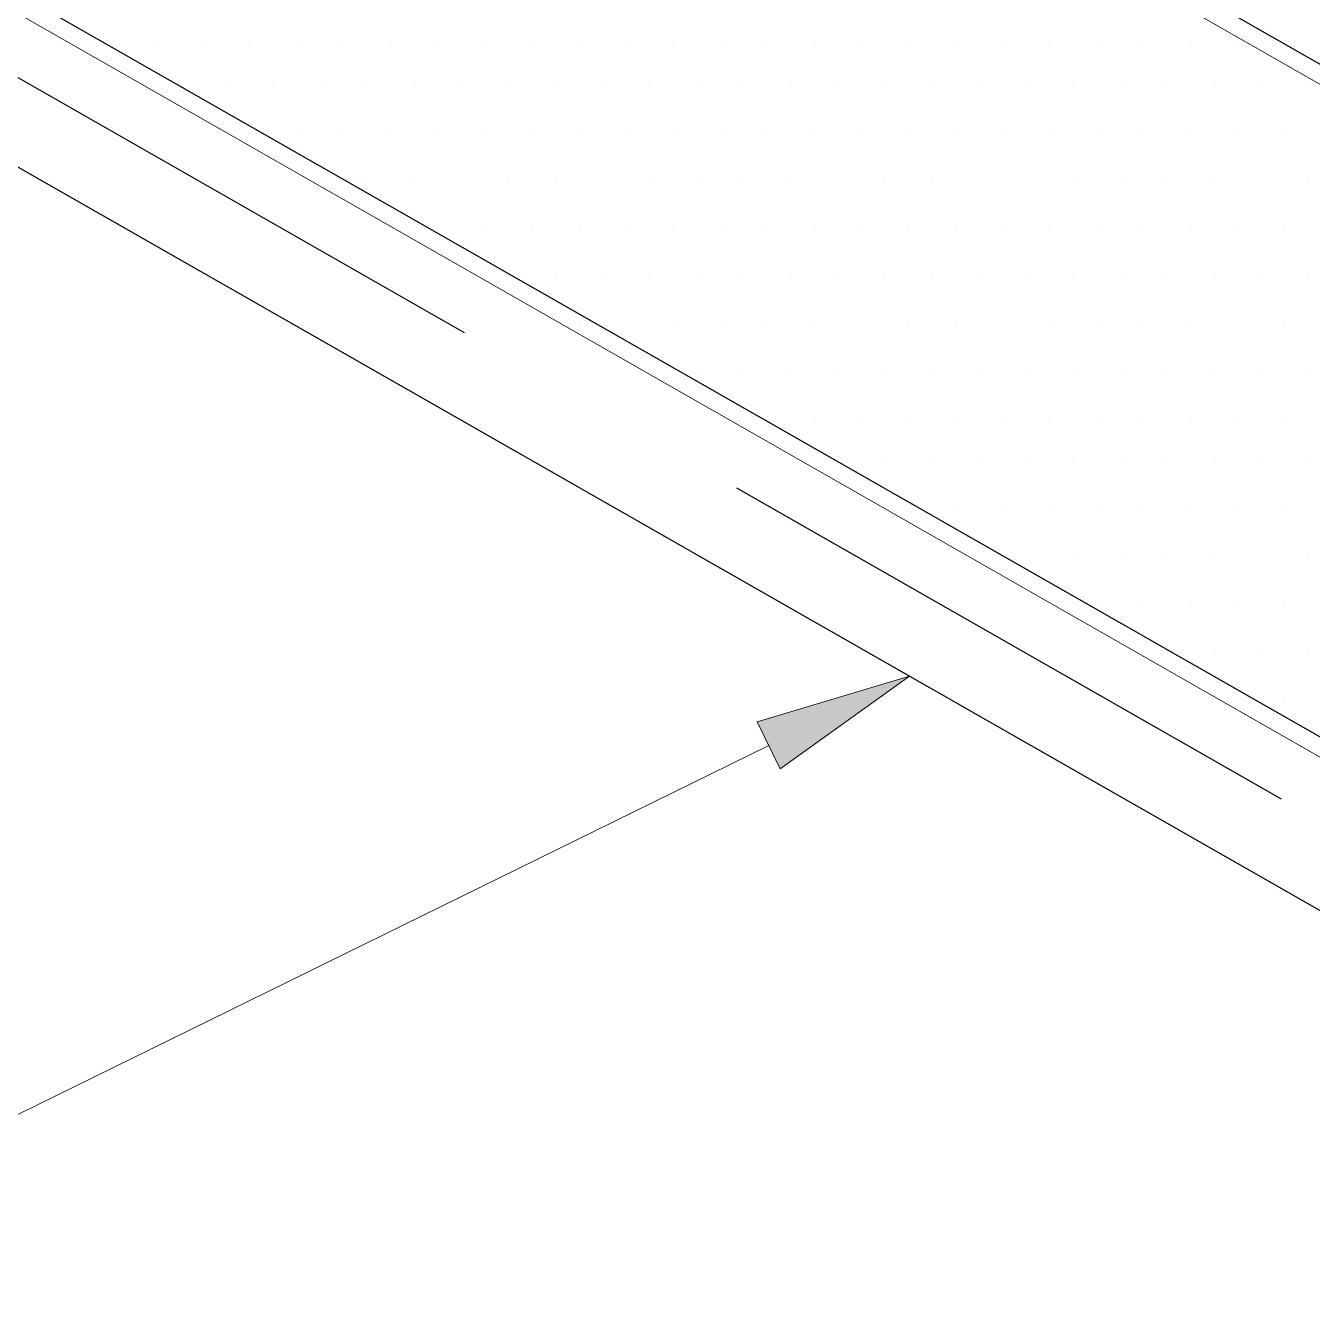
# Model space of a CAD drawing. Header units: inches. Extents: x -17.6 to 82.3, y -15.1 to 23.2.
# Drawn here: x -11.326 to -10.813, y 2.984 to 3.495 of the extents above; entities that cross this region are included whole.
import ezdxf

# ---------------------------------------------------------------- set-up
doc = ezdxf.new("R2010")
doc.units = ezdxf.units.IN
doc.header["$MEASUREMENT"] = 0
doc.linetypes.add('AI-Linetype-18', pattern=[0.375113, 0.250075, -0.125038])
for name, color, linetype, lineweight in [('.ATI-HATCH', 7, 'Continuous', 0), ('.ATI-TEXT', 7, 'Continuous', 0), ('G-ANNO-TTLB', 7, 'Continuous', 0), ('TYVEK', 7, 'Continuous', 0)]:
    doc.layers.add(name, color=color, linetype=linetype, lineweight=lineweight)

# ---------------------------------------------------------------- blocks, each defined once
blk = doc.blocks.new('Block_420')
at = {"layer": '.ATI-HATCH'}
for points, knots in [([(-11.09097, 3.63203), (-11.09097, 3.63203), (-12.09708, 4.20662), (-12.09708, 4.20662), (-12.09708, 4.20662), (-12.21375, 4.13912), (-12.21375, 4.13912), (-12.21375, 4.13912), (-12.33042, 4.07162), (-12.33042, 4.07162), (-12.33042, 4.07162), (-10.4632, 3.00537), (-10.4632, 3.00537), (-10.4632, 3.00537), (-10.22986, 3.14037), (-10.22986, 3.14037), (-10.22986, 3.14037), (-10.49056, 3.28926), (-10.49056, 3.28926), (-10.49056, 3.28926), (-11.09097, 3.63203), (-11.09097, 3.63203)], [0, 0, 0, 0, 1, 1, 1, 2, 2, 2, 3, 3, 3, 4, 4, 4, 5, 5, 5, 6, 6, 6, 7, 7, 7, 7]), ([(-10.48056, 3.41773), (-10.48056, 3.41773), (-11.08097, 3.76051), (-11.08097, 3.76051), (-11.08097, 3.76051), (-11.09097, 3.63203), (-11.09097, 3.63203), (-11.09097, 3.63203), (-10.49056, 3.28926), (-10.49056, 3.28926), (-10.49056, 3.28926), (-10.48056, 3.41773), (-10.48056, 3.41773)], [0, 0, 0, 0, 1, 1, 1, 2, 2, 2, 3, 3, 3, 4, 4, 4, 4])]:
    blk.add_open_spline(points, degree=3, knots=knots, dxfattribs=at)
at = {"layer": '.ATI-HATCH', "color": 5, "lineweight": 0, "true_color": 0x0000ff}
for points in [[(-11.29301, 3.48913), (-11.29301, 3.48913), (-11.29301, 3.48913), (-11.29301, 3.48913)], [(-11.27425, 3.48913), (-11.27425, 3.48913), (-11.27425, 3.48913), (-11.27425, 3.48913)], [(-11.2555, 3.48913), (-11.2555, 3.48913), (-11.2555, 3.48913), (-11.2555, 3.48913)], [(-11.23674, 3.48913), (-11.23674, 3.48913), (-11.23674, 3.48913), (-11.23674, 3.48913)], [(-11.21799, 3.48913), (-11.21799, 3.48913), (-11.21799, 3.48913), (-11.21799, 3.48913)], [(-11.19923, 3.48913), (-11.19923, 3.48913), (-11.19923, 3.48913), (-11.19923, 3.48913)], [(-11.18047, 3.48913), (-11.18047, 3.48913), (-11.18047, 3.48913), (-11.18047, 3.48913)], [(-11.16172, 3.48913), (-11.16172, 3.48913), (-11.16172, 3.48913), (-11.16172, 3.48913)], [(-11.14296, 3.48913), (-11.14296, 3.48913), (-11.14296, 3.48913), (-11.14296, 3.48913)], [(-11.12421, 3.48913), (-11.12421, 3.48913), (-11.12421, 3.48913), (-11.12421, 3.48913)], [(-11.10545, 3.48913), (-11.10545, 3.48913), (-11.10545, 3.48913), (-11.10545, 3.48913)], [(-11.0867, 3.48913), (-11.0867, 3.48913), (-11.0867, 3.48913), (-11.0867, 3.48913)], [(-11.06794, 3.48913), (-11.06794, 3.48913), (-11.06794, 3.48913), (-11.06794, 3.48913)], [(-11.04918, 3.48913), (-11.04918, 3.48913), (-11.04918, 3.48913), (-11.04918, 3.48913)], [(-11.03043, 3.48913), (-11.03043, 3.48913), (-11.03043, 3.48913), (-11.03043, 3.48913)], [(-11.01167, 3.48913), (-11.01167, 3.48913), (-11.01167, 3.48913), (-11.01167, 3.48913)], [(-10.99292, 3.48913), (-10.99292, 3.48913), (-10.99292, 3.48913), (-10.99292, 3.48913)], [(-10.97416, 3.48913), (-10.97416, 3.48913), (-10.97416, 3.48913), (-10.97416, 3.48913)], [(-10.95541, 3.48913), (-10.95541, 3.48913), (-10.95541, 3.48913), (-10.95541, 3.48913)], [(-10.93665, 3.48913), (-10.93665, 3.48913), (-10.93665, 3.48913), (-10.93665, 3.48913)], [(-10.91789, 3.48913), (-10.91789, 3.48913), (-10.91789, 3.48913), (-10.91789, 3.48913)], [(-10.89914, 3.48913), (-10.89914, 3.48913), (-10.89914, 3.48913), (-10.89914, 3.48913)], [(-10.88038, 3.48913), (-10.88038, 3.48913), (-10.88038, 3.48913), (-10.88038, 3.48913)], [(-10.86163, 3.48913), (-10.86163, 3.48913), (-10.86163, 3.48913), (-10.86163, 3.48913)], [(-10.84287, 3.48913), (-10.84287, 3.48913), (-10.84287, 3.48913), (-10.84287, 3.48913)], [(-10.82412, 3.48913), (-10.82412, 3.48913), (-10.82412, 3.48913), (-10.82412, 3.48913)], [(-11.26487, 3.47037), (-11.26487, 3.47037), (-11.26487, 3.47037), (-11.26487, 3.47037)], [(-11.24612, 3.47037), (-11.24612, 3.47037), (-11.24612, 3.47037), (-11.24612, 3.47037)], [(-11.22736, 3.47037), (-11.22736, 3.47037), (-11.22736, 3.47037), (-11.22736, 3.47037)], [(-11.20861, 3.47037), (-11.20861, 3.47037), (-11.20861, 3.47037), (-11.20861, 3.47037)], [(-11.18985, 3.47037), (-11.18985, 3.47037), (-11.18985, 3.47037), (-11.18985, 3.47037)], [(-11.1711, 3.47037), (-11.1711, 3.47037), (-11.1711, 3.47037), (-11.1711, 3.47037)], [(-11.15234, 3.47037), (-11.15234, 3.47037), (-11.15234, 3.47037), (-11.15234, 3.47037)], [(-11.13358, 3.47037), (-11.13358, 3.47037), (-11.13358, 3.47037), (-11.13358, 3.47037)], [(-11.11483, 3.47037), (-11.11483, 3.47037), (-11.11483, 3.47037), (-11.11483, 3.47037)], [(-11.09607, 3.47037), (-11.09607, 3.47037), (-11.09607, 3.47037), (-11.09607, 3.47037)], [(-11.07732, 3.47037), (-11.07732, 3.47037), (-11.07732, 3.47037), (-11.07732, 3.47037)], [(-11.05856, 3.47037), (-11.05856, 3.47037), (-11.05856, 3.47037), (-11.05856, 3.47037)], [(-11.03981, 3.47037), (-11.03981, 3.47037), (-11.03981, 3.47037), (-11.03981, 3.47037)], [(-11.02105, 3.47037), (-11.02105, 3.47037), (-11.02105, 3.47037), (-11.02105, 3.47037)], [(-11.0023, 3.47037), (-11.0023, 3.47037), (-11.0023, 3.47037), (-11.0023, 3.47037)], [(-10.98354, 3.47037), (-10.98354, 3.47037), (-10.98354, 3.47037), (-10.98354, 3.47037)], [(-10.96478, 3.47037), (-10.96478, 3.47037), (-10.96478, 3.47037), (-10.96478, 3.47037)], [(-10.94603, 3.47037), (-10.94603, 3.47037), (-10.94603, 3.47037), (-10.94603, 3.47037)], [(-10.92727, 3.47037), (-10.92727, 3.47037), (-10.92727, 3.47037), (-10.92727, 3.47037)], [(-10.90852, 3.47037), (-10.90852, 3.47037), (-10.90852, 3.47037), (-10.90852, 3.47037)], [(-10.88976, 3.47037), (-10.88976, 3.47037), (-10.88976, 3.47037), (-10.88976, 3.47037)], [(-10.87101, 3.47037), (-10.87101, 3.47037), (-10.87101, 3.47037), (-10.87101, 3.47037)], [(-10.85225, 3.47037), (-10.85225, 3.47037), (-10.85225, 3.47037), (-10.85225, 3.47037)], [(-10.83349, 3.47037), (-10.83349, 3.47037), (-10.83349, 3.47037), (-10.83349, 3.47037)], [(-10.81474, 3.47037), (-10.81474, 3.47037), (-10.81474, 3.47037), (-10.81474, 3.47037)], [(-11.23674, 3.45162), (-11.23674, 3.45162), (-11.23674, 3.45162), (-11.23674, 3.45162)], [(-11.21799, 3.45162), (-11.21799, 3.45162), (-11.21799, 3.45162), (-11.21799, 3.45162)], [(-11.19923, 3.45162), (-11.19923, 3.45162), (-11.19923, 3.45162), (-11.19923, 3.45162)], [(-11.18047, 3.45162), (-11.18047, 3.45162), (-11.18047, 3.45162), (-11.18047, 3.45162)], [(-11.16172, 3.45162), (-11.16172, 3.45162), (-11.16172, 3.45162), (-11.16172, 3.45162)], [(-11.14296, 3.45162), (-11.14296, 3.45162), (-11.14296, 3.45162), (-11.14296, 3.45162)], [(-11.12421, 3.45162), (-11.12421, 3.45162), (-11.12421, 3.45162), (-11.12421, 3.45162)], [(-11.10545, 3.45162), (-11.10545, 3.45162), (-11.10545, 3.45162), (-11.10545, 3.45162)], [(-11.0867, 3.45162), (-11.0867, 3.45162), (-11.0867, 3.45162), (-11.0867, 3.45162)], [(-11.06794, 3.45162), (-11.06794, 3.45162), (-11.06794, 3.45162), (-11.06794, 3.45162)], [(-11.04918, 3.45162), (-11.04918, 3.45162), (-11.04918, 3.45162), (-11.04918, 3.45162)], [(-11.03043, 3.45162), (-11.03043, 3.45162), (-11.03043, 3.45162), (-11.03043, 3.45162)], [(-11.01167, 3.45162), (-11.01167, 3.45162), (-11.01167, 3.45162), (-11.01167, 3.45162)], [(-10.99292, 3.45162), (-10.99292, 3.45162), (-10.99292, 3.45162), (-10.99292, 3.45162)], [(-10.97416, 3.45162), (-10.97416, 3.45162), (-10.97416, 3.45162), (-10.97416, 3.45162)], [(-10.95541, 3.45162), (-10.95541, 3.45162), (-10.95541, 3.45162), (-10.95541, 3.45162)], [(-10.93665, 3.45162), (-10.93665, 3.45162), (-10.93665, 3.45162), (-10.93665, 3.45162)], [(-10.91789, 3.45162), (-10.91789, 3.45162), (-10.91789, 3.45162), (-10.91789, 3.45162)], [(-10.89914, 3.45162), (-10.89914, 3.45162), (-10.89914, 3.45162), (-10.89914, 3.45162)], [(-10.88038, 3.45162), (-10.88038, 3.45162), (-10.88038, 3.45162), (-10.88038, 3.45162)], [(-10.86163, 3.45162), (-10.86163, 3.45162), (-10.86163, 3.45162), (-10.86163, 3.45162)], [(-10.84287, 3.45162), (-10.84287, 3.45162), (-10.84287, 3.45162), (-10.84287, 3.45162)], [(-10.82412, 3.45162), (-10.82412, 3.45162), (-10.82412, 3.45162), (-10.82412, 3.45162)], [(-11.20861, 3.43286), (-11.20861, 3.43286), (-11.20861, 3.43286), (-11.20861, 3.43286)], [(-11.18985, 3.43286), (-11.18985, 3.43286), (-11.18985, 3.43286), (-11.18985, 3.43286)], [(-11.1711, 3.43286), (-11.1711, 3.43286), (-11.1711, 3.43286), (-11.1711, 3.43286)], [(-11.15234, 3.43286), (-11.15234, 3.43286), (-11.15234, 3.43286), (-11.15234, 3.43286)], [(-11.13358, 3.43286), (-11.13358, 3.43286), (-11.13358, 3.43286), (-11.13358, 3.43286)], [(-11.11483, 3.43286), (-11.11483, 3.43286), (-11.11483, 3.43286), (-11.11483, 3.43286)], [(-11.09607, 3.43286), (-11.09607, 3.43286), (-11.09607, 3.43286), (-11.09607, 3.43286)], [(-11.07732, 3.43286), (-11.07732, 3.43286), (-11.07732, 3.43286), (-11.07732, 3.43286)], [(-11.05856, 3.43286), (-11.05856, 3.43286), (-11.05856, 3.43286), (-11.05856, 3.43286)], [(-11.03981, 3.43286), (-11.03981, 3.43286), (-11.03981, 3.43286), (-11.03981, 3.43286)], [(-11.02105, 3.43286), (-11.02105, 3.43286), (-11.02105, 3.43286), (-11.02105, 3.43286)], [(-11.0023, 3.43286), (-11.0023, 3.43286), (-11.0023, 3.43286), (-11.0023, 3.43286)], [(-10.98354, 3.43286), (-10.98354, 3.43286), (-10.98354, 3.43286), (-10.98354, 3.43286)], [(-10.96478, 3.43286), (-10.96478, 3.43286), (-10.96478, 3.43286), (-10.96478, 3.43286)], [(-10.94603, 3.43286), (-10.94603, 3.43286), (-10.94603, 3.43286), (-10.94603, 3.43286)], [(-10.92727, 3.43286), (-10.92727, 3.43286), (-10.92727, 3.43286), (-10.92727, 3.43286)], [(-10.90852, 3.43286), (-10.90852, 3.43286), (-10.90852, 3.43286), (-10.90852, 3.43286)], [(-10.88976, 3.43286), (-10.88976, 3.43286), (-10.88976, 3.43286), (-10.88976, 3.43286)], [(-10.87101, 3.43286), (-10.87101, 3.43286), (-10.87101, 3.43286), (-10.87101, 3.43286)], [(-10.85225, 3.43286), (-10.85225, 3.43286), (-10.85225, 3.43286), (-10.85225, 3.43286)], [(-10.83349, 3.43286), (-10.83349, 3.43286), (-10.83349, 3.43286), (-10.83349, 3.43286)], [(-10.81474, 3.43286), (-10.81474, 3.43286), (-10.81474, 3.43286), (-10.81474, 3.43286)], [(-11.16172, 3.4141), (-11.16172, 3.4141), (-11.16172, 3.4141), (-11.16172, 3.4141)], [(-11.14296, 3.4141), (-11.14296, 3.4141), (-11.14296, 3.4141), (-11.14296, 3.4141)], [(-11.12421, 3.4141), (-11.12421, 3.4141), (-11.12421, 3.4141), (-11.12421, 3.4141)], [(-11.10545, 3.4141), (-11.10545, 3.4141), (-11.10545, 3.4141), (-11.10545, 3.4141)], [(-11.0867, 3.4141), (-11.0867, 3.4141), (-11.0867, 3.4141), (-11.0867, 3.4141)], [(-11.06794, 3.4141), (-11.06794, 3.4141), (-11.06794, 3.4141), (-11.06794, 3.4141)], [(-11.04918, 3.4141), (-11.04918, 3.4141), (-11.04918, 3.4141), (-11.04918, 3.4141)], [(-11.03043, 3.4141), (-11.03043, 3.4141), (-11.03043, 3.4141), (-11.03043, 3.4141)], [(-11.01167, 3.4141), (-11.01167, 3.4141), (-11.01167, 3.4141), (-11.01167, 3.4141)], [(-10.99292, 3.4141), (-10.99292, 3.4141), (-10.99292, 3.4141), (-10.99292, 3.4141)], [(-10.97416, 3.4141), (-10.97416, 3.4141), (-10.97416, 3.4141), (-10.97416, 3.4141)], [(-10.95541, 3.4141), (-10.95541, 3.4141), (-10.95541, 3.4141), (-10.95541, 3.4141)], [(-10.93665, 3.4141), (-10.93665, 3.4141), (-10.93665, 3.4141), (-10.93665, 3.4141)], [(-10.91789, 3.4141), (-10.91789, 3.4141), (-10.91789, 3.4141), (-10.91789, 3.4141)], [(-10.89914, 3.4141), (-10.89914, 3.4141), (-10.89914, 3.4141), (-10.89914, 3.4141)], [(-10.88038, 3.4141), (-10.88038, 3.4141), (-10.88038, 3.4141), (-10.88038, 3.4141)], [(-10.86163, 3.4141), (-10.86163, 3.4141), (-10.86163, 3.4141), (-10.86163, 3.4141)], [(-10.84287, 3.4141), (-10.84287, 3.4141), (-10.84287, 3.4141), (-10.84287, 3.4141)], [(-10.82412, 3.4141), (-10.82412, 3.4141), (-10.82412, 3.4141), (-10.82412, 3.4141)], [(-11.13358, 3.39535), (-11.13358, 3.39535), (-11.13358, 3.39535), (-11.13358, 3.39535)], [(-11.11483, 3.39535), (-11.11483, 3.39535), (-11.11483, 3.39535), (-11.11483, 3.39535)], [(-11.09607, 3.39535), (-11.09607, 3.39535), (-11.09607, 3.39535), (-11.09607, 3.39535)], [(-11.07732, 3.39535), (-11.07732, 3.39535), (-11.07732, 3.39535), (-11.07732, 3.39535)], [(-11.05856, 3.39535), (-11.05856, 3.39535), (-11.05856, 3.39535), (-11.05856, 3.39535)], [(-11.03981, 3.39535), (-11.03981, 3.39535), (-11.03981, 3.39535), (-11.03981, 3.39535)], [(-11.02105, 3.39535), (-11.02105, 3.39535), (-11.02105, 3.39535), (-11.02105, 3.39535)], [(-11.0023, 3.39535), (-11.0023, 3.39535), (-11.0023, 3.39535), (-11.0023, 3.39535)], [(-10.98354, 3.39535), (-10.98354, 3.39535), (-10.98354, 3.39535), (-10.98354, 3.39535)], [(-10.96478, 3.39535), (-10.96478, 3.39535), (-10.96478, 3.39535), (-10.96478, 3.39535)], [(-10.94603, 3.39535), (-10.94603, 3.39535), (-10.94603, 3.39535), (-10.94603, 3.39535)], [(-10.92727, 3.39535), (-10.92727, 3.39535), (-10.92727, 3.39535), (-10.92727, 3.39535)], [(-10.90852, 3.39535), (-10.90852, 3.39535), (-10.90852, 3.39535), (-10.90852, 3.39535)], [(-10.88976, 3.39535), (-10.88976, 3.39535), (-10.88976, 3.39535), (-10.88976, 3.39535)], [(-10.87101, 3.39535), (-10.87101, 3.39535), (-10.87101, 3.39535), (-10.87101, 3.39535)], [(-10.85225, 3.39535), (-10.85225, 3.39535), (-10.85225, 3.39535), (-10.85225, 3.39535)], [(-10.83349, 3.39535), (-10.83349, 3.39535), (-10.83349, 3.39535), (-10.83349, 3.39535)], [(-10.81474, 3.39535), (-10.81474, 3.39535), (-10.81474, 3.39535), (-10.81474, 3.39535)], [(-11.10545, 3.37659), (-11.10545, 3.37659), (-11.10545, 3.37659), (-11.10545, 3.37659)], [(-11.0867, 3.37659), (-11.0867, 3.37659), (-11.0867, 3.37659), (-11.0867, 3.37659)], [(-11.06794, 3.37659), (-11.06794, 3.37659), (-11.06794, 3.37659), (-11.06794, 3.37659)], [(-11.04918, 3.37659), (-11.04918, 3.37659), (-11.04918, 3.37659), (-11.04918, 3.37659)], [(-11.03043, 3.37659), (-11.03043, 3.37659), (-11.03043, 3.37659), (-11.03043, 3.37659)], [(-11.01167, 3.37659), (-11.01167, 3.37659), (-11.01167, 3.37659), (-11.01167, 3.37659)], [(-10.99292, 3.37659), (-10.99292, 3.37659), (-10.99292, 3.37659), (-10.99292, 3.37659)], [(-10.97416, 3.37659), (-10.97416, 3.37659), (-10.97416, 3.37659), (-10.97416, 3.37659)], [(-10.95541, 3.37659), (-10.95541, 3.37659), (-10.95541, 3.37659), (-10.95541, 3.37659)], [(-10.93665, 3.37659), (-10.93665, 3.37659), (-10.93665, 3.37659), (-10.93665, 3.37659)], [(-10.91789, 3.37659), (-10.91789, 3.37659), (-10.91789, 3.37659), (-10.91789, 3.37659)], [(-10.89914, 3.37659), (-10.89914, 3.37659), (-10.89914, 3.37659), (-10.89914, 3.37659)], [(-10.88038, 3.37659), (-10.88038, 3.37659), (-10.88038, 3.37659), (-10.88038, 3.37659)], [(-10.86163, 3.37659), (-10.86163, 3.37659), (-10.86163, 3.37659), (-10.86163, 3.37659)], [(-10.84287, 3.37659), (-10.84287, 3.37659), (-10.84287, 3.37659), (-10.84287, 3.37659)], [(-10.82412, 3.37659), (-10.82412, 3.37659), (-10.82412, 3.37659), (-10.82412, 3.37659)], [(-11.07732, 3.35784), (-11.07732, 3.35784), (-11.07732, 3.35784), (-11.07732, 3.35784)], [(-11.05856, 3.35784), (-11.05856, 3.35784), (-11.05856, 3.35784), (-11.05856, 3.35784)], [(-11.03981, 3.35784), (-11.03981, 3.35784), (-11.03981, 3.35784), (-11.03981, 3.35784)], [(-11.02105, 3.35784), (-11.02105, 3.35784), (-11.02105, 3.35784), (-11.02105, 3.35784)], [(-11.0023, 3.35784), (-11.0023, 3.35784), (-11.0023, 3.35784), (-11.0023, 3.35784)], [(-10.98354, 3.35784), (-10.98354, 3.35784), (-10.98354, 3.35784), (-10.98354, 3.35784)], [(-10.96478, 3.35784), (-10.96478, 3.35784), (-10.96478, 3.35784), (-10.96478, 3.35784)], [(-10.94603, 3.35784), (-10.94603, 3.35784), (-10.94603, 3.35784), (-10.94603, 3.35784)], [(-10.92727, 3.35784), (-10.92727, 3.35784), (-10.92727, 3.35784), (-10.92727, 3.35784)], [(-10.90852, 3.35784), (-10.90852, 3.35784), (-10.90852, 3.35784), (-10.90852, 3.35784)], [(-10.88976, 3.35784), (-10.88976, 3.35784), (-10.88976, 3.35784), (-10.88976, 3.35784)], [(-10.87101, 3.35784), (-10.87101, 3.35784), (-10.87101, 3.35784), (-10.87101, 3.35784)], [(-10.85225, 3.35784), (-10.85225, 3.35784), (-10.85225, 3.35784), (-10.85225, 3.35784)], [(-10.83349, 3.35784), (-10.83349, 3.35784), (-10.83349, 3.35784), (-10.83349, 3.35784)], [(-10.81474, 3.35784), (-10.81474, 3.35784), (-10.81474, 3.35784), (-10.81474, 3.35784)], [(-11.03043, 3.33908), (-11.03043, 3.33908), (-11.03043, 3.33908), (-11.03043, 3.33908)], [(-11.01167, 3.33908), (-11.01167, 3.33908), (-11.01167, 3.33908), (-11.01167, 3.33908)], [(-10.99292, 3.33908), (-10.99292, 3.33908), (-10.99292, 3.33908), (-10.99292, 3.33908)], [(-10.97416, 3.33908), (-10.97416, 3.33908), (-10.97416, 3.33908), (-10.97416, 3.33908)], [(-10.95541, 3.33908), (-10.95541, 3.33908), (-10.95541, 3.33908), (-10.95541, 3.33908)], [(-10.93665, 3.33908), (-10.93665, 3.33908), (-10.93665, 3.33908), (-10.93665, 3.33908)], [(-10.91789, 3.33908), (-10.91789, 3.33908), (-10.91789, 3.33908), (-10.91789, 3.33908)], [(-10.89914, 3.33908), (-10.89914, 3.33908), (-10.89914, 3.33908), (-10.89914, 3.33908)], [(-10.88038, 3.33908), (-10.88038, 3.33908), (-10.88038, 3.33908), (-10.88038, 3.33908)], [(-10.86163, 3.33908), (-10.86163, 3.33908), (-10.86163, 3.33908), (-10.86163, 3.33908)], [(-10.84287, 3.33908), (-10.84287, 3.33908), (-10.84287, 3.33908), (-10.84287, 3.33908)], [(-10.82412, 3.33908), (-10.82412, 3.33908), (-10.82412, 3.33908), (-10.82412, 3.33908)], [(-11.0023, 3.32033), (-11.0023, 3.32033), (-11.0023, 3.32033), (-11.0023, 3.32033)], [(-10.98354, 3.32033), (-10.98354, 3.32033), (-10.98354, 3.32033), (-10.98354, 3.32033)], [(-10.96478, 3.32033), (-10.96478, 3.32033), (-10.96478, 3.32033), (-10.96478, 3.32033)], [(-10.94603, 3.32033), (-10.94603, 3.32033), (-10.94603, 3.32033), (-10.94603, 3.32033)], [(-10.92727, 3.32033), (-10.92727, 3.32033), (-10.92727, 3.32033), (-10.92727, 3.32033)], [(-10.90852, 3.32033), (-10.90852, 3.32033), (-10.90852, 3.32033), (-10.90852, 3.32033)], [(-10.88976, 3.32033), (-10.88976, 3.32033), (-10.88976, 3.32033), (-10.88976, 3.32033)], [(-10.87101, 3.32033), (-10.87101, 3.32033), (-10.87101, 3.32033), (-10.87101, 3.32033)], [(-10.85225, 3.32033), (-10.85225, 3.32033), (-10.85225, 3.32033), (-10.85225, 3.32033)], [(-10.83349, 3.32033), (-10.83349, 3.32033), (-10.83349, 3.32033), (-10.83349, 3.32033)], [(-10.81474, 3.32033), (-10.81474, 3.32033), (-10.81474, 3.32033), (-10.81474, 3.32033)], [(-10.97416, 3.30157), (-10.97416, 3.30157), (-10.97416, 3.30157), (-10.97416, 3.30157)], [(-10.95541, 3.30157), (-10.95541, 3.30157), (-10.95541, 3.30157), (-10.95541, 3.30157)], [(-10.93665, 3.30157), (-10.93665, 3.30157), (-10.93665, 3.30157), (-10.93665, 3.30157)], [(-10.91789, 3.30157), (-10.91789, 3.30157), (-10.91789, 3.30157), (-10.91789, 3.30157)], [(-10.89914, 3.30157), (-10.89914, 3.30157), (-10.89914, 3.30157), (-10.89914, 3.30157)], [(-10.88038, 3.30157), (-10.88038, 3.30157), (-10.88038, 3.30157), (-10.88038, 3.30157)], [(-10.86163, 3.30157), (-10.86163, 3.30157), (-10.86163, 3.30157), (-10.86163, 3.30157)], [(-10.84287, 3.30157), (-10.84287, 3.30157), (-10.84287, 3.30157), (-10.84287, 3.30157)], [(-10.82412, 3.30157), (-10.82412, 3.30157), (-10.82412, 3.30157), (-10.82412, 3.30157)], [(-10.94603, 3.28282), (-10.94603, 3.28282), (-10.94603, 3.28282), (-10.94603, 3.28282)], [(-10.92727, 3.28282), (-10.92727, 3.28282), (-10.92727, 3.28282), (-10.92727, 3.28282)], [(-10.90852, 3.28282), (-10.90852, 3.28282), (-10.90852, 3.28282), (-10.90852, 3.28282)], [(-10.88976, 3.28282), (-10.88976, 3.28282), (-10.88976, 3.28282), (-10.88976, 3.28282)], [(-10.87101, 3.28282), (-10.87101, 3.28282), (-10.87101, 3.28282), (-10.87101, 3.28282)], [(-10.85225, 3.28282), (-10.85225, 3.28282), (-10.85225, 3.28282), (-10.85225, 3.28282)], [(-10.83349, 3.28282), (-10.83349, 3.28282), (-10.83349, 3.28282), (-10.83349, 3.28282)], [(-10.81474, 3.28282), (-10.81474, 3.28282), (-10.81474, 3.28282), (-10.81474, 3.28282)], [(-10.89914, 3.26406), (-10.89914, 3.26406), (-10.89914, 3.26406), (-10.89914, 3.26406)], [(-10.88038, 3.26406), (-10.88038, 3.26406), (-10.88038, 3.26406), (-10.88038, 3.26406)], [(-10.86163, 3.26406), (-10.86163, 3.26406), (-10.86163, 3.26406), (-10.86163, 3.26406)], [(-10.84287, 3.26406), (-10.84287, 3.26406), (-10.84287, 3.26406), (-10.84287, 3.26406)], [(-10.82412, 3.26406), (-10.82412, 3.26406), (-10.82412, 3.26406), (-10.82412, 3.26406)], [(-10.87101, 3.2453), (-10.87101, 3.2453), (-10.87101, 3.2453), (-10.87101, 3.2453)], [(-10.85225, 3.2453), (-10.85225, 3.2453), (-10.85225, 3.2453), (-10.85225, 3.2453)], [(-10.83349, 3.2453), (-10.83349, 3.2453), (-10.83349, 3.2453), (-10.83349, 3.2453)], [(-10.81474, 3.2453), (-10.81474, 3.2453), (-10.81474, 3.2453), (-10.81474, 3.2453)], [(-10.84287, 3.22655), (-10.84287, 3.22655), (-10.84287, 3.22655), (-10.84287, 3.22655)], [(-10.82412, 3.22655), (-10.82412, 3.22655), (-10.82412, 3.22655), (-10.82412, 3.22655)], [(-10.81474, 3.20779), (-10.81474, 3.20779), (-10.81474, 3.20779), (-10.81474, 3.20779)]]:
    blk.add_open_spline(points, degree=3, dxfattribs=at)
blk = doc.blocks.new('Block_446')
at = {"layer": '.ATI-TEXT', "true_color": 0x000000, "transparency": 33554687}
h = blk.add_hatch(color=18, dxfattribs=at)
h.dxf.hatch_style = 2
h.paths.add_polyline_path([(-11.03444, 3.21739), (-10.97373, 3.23561), (-11.02524, 3.19869)])
at = {"layer": '.ATI-TEXT', "color": 18, "lineweight": 0, "true_color": 0x000000}
blk.add_line((-11.02984, 3.20804), (-11.34016, 3.05553), dxfattribs=at)
at = {"layer": '.ATI-TEXT'}
blk.add_lwpolyline([(-11.03444, 3.21739), (-10.97373, 3.23561), (-11.02524, 3.19869), (-11.02524, 3.19869)], close=True, dxfattribs=at)

msp = doc.modelspace()

# ---------------------------------------------------------------- hatches: boundary and pattern name
at = {"layer": 'G-ANNO-TTLB', "true_color": 0xff00ff, "transparency": 33554687}
h = msp.add_hatch(color=6, dxfattribs=at)
edge = h.paths.add_edge_path()
edge.add_spline(control_points=[(24.62525, -11.0625), (24.62525, -11.0625), (-16.0625, -11.0625), (-16.0625, -11.0625), (-16.0625, -11.0625), (-16.0625, 23.0625), (-16.0625, 23.0625), (-16.0625, 23.0625), (24.62525, 23.0625), (24.62525, 23.0625), (24.62525, 23.0625), (24.62525, -11.0625), (24.62525, -11.0625)], knot_values=[0, 0, 0, 0, 1, 1, 1, 2, 2, 2, 3, 3, 3, 4, 4, 4, 4], degree=3, periodic=0)
edge = h.paths.add_edge_path()
edge.add_spline(control_points=[(-15.9375, 22.9375), (-15.9375, 22.9375), (-15.9375, -10.9375), (-15.9375, -10.9375), (-15.9375, -10.9375), (24.50025, -10.9375), (24.50025, -10.9375), (24.50025, -10.9375), (24.50025, 22.9375), (24.50025, 22.9375), (24.50025, 22.9375), (-15.9375, 22.9375), (-15.9375, 22.9375)], knot_values=[0, 0, 0, 0, 1, 1, 1, 2, 2, 2, 3, 3, 3, 4, 4, 4, 4], degree=3, periodic=0)
edge.add_line((-15.9375, 22.9375), (-15.9375, 22.9375))

# ---------------------------------------------------------------- linework, layer by layer
at = {"layer": 'G-ANNO-TTLB'}
for points in [[(24.62525, -11.0625), (24.62525, -11.0625), (-16.0625, -11.0625), (-16.0625, -11.0625), (-16.0625, -11.0625), (-16.0625, 23.0625), (-16.0625, 23.0625), (-16.0625, 23.0625), (24.62525, 23.0625), (24.62525, 23.0625), (24.62525, 23.0625), (24.62525, -11.0625), (24.62525, -11.0625)], [(-15.9375, 22.9375), (-15.9375, 22.9375), (-15.9375, -10.9375), (-15.9375, -10.9375), (-15.9375, -10.9375), (24.50025, -10.9375), (24.50025, -10.9375), (24.50025, -10.9375), (24.50025, 22.9375), (24.50025, 22.9375), (24.50025, 22.9375), (-15.9375, 22.9375), (-15.9375, 22.9375)]]:
    msp.add_open_spline(points, degree=3, knots=[0, 0, 0, 0, 1, 1, 1, 2, 2, 2, 3, 3, 3, 4, 4, 4, 4], dxfattribs=at)
at = {"layer": 'TYVEK', "color": 137, "lineweight": 25, "true_color": 0x3f7f7f}
for p, q in [((-10.21598, 3.1404), (-12.08315, 4.20659)), ((-10.44934, 3.00539), (-12.31651, 4.07158)), ((-10.44934, 2.93618), (-12.31651, 4.00237))]:
    msp.add_line(p, q, dxfattribs=at)
at = {"layer": 'TYVEK', "color": 137, "linetype": 'AI-Linetype-18', "lineweight": 25, "true_color": 0x3f7f7f}
msp.add_line((-12.34568, 4.05471), (-10.47851, 2.98852), dxfattribs=at)

# ---------------------------------------------------------------- block references
at = {"layer": '.ATI-HATCH'}
msp.add_blockref('Block_420', (0, 0), dxfattribs=at)
at = {"layer": '.ATI-TEXT'}
msp.add_blockref('Block_446', (0, 0), dxfattribs=at)

doc.saveas('drawing.dxf')
